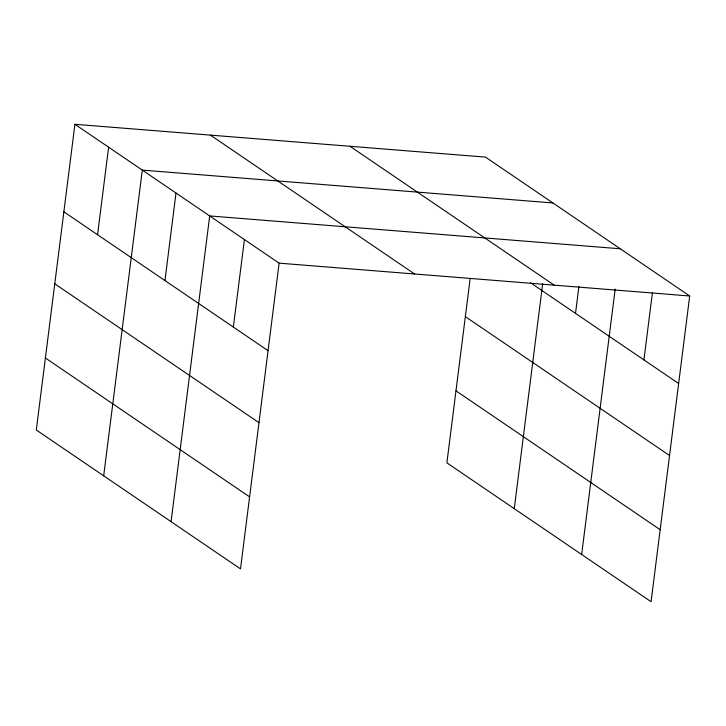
<?xml version="1.0" encoding="UTF-8"?>
<svg xmlns="http://www.w3.org/2000/svg" width="726" height="726" viewBox="0 0 726 726"><rect width="100%" height="100%" fill="white"/><g stroke="black" fill="none" stroke-linecap="round" stroke-linejoin="round"><path stroke-width="1.09" d="M74.923 124.291L36.3 430.01L240.506 568.885L279.12 263.157L74.923 124.291L485.494 157.115L689.7 295.99L651.077 601.709L446.88 462.843L470.176 278.394M97.556 234.725L108.619 147.196M103.691 475.839L142.305 170.111L552.885 202.944M164.947 280.554L176.001 193.025M171.073 521.667L209.696 215.94L620.267 248.773M233.355 327.072L244.408 239.553M514.262 508.672L542.676 283.739M575.518 313.387L578.921 286.452M581.653 554.501L615.167 289.166M643.926 359.905L652.438 292.578M279.12 263.157L689.7 295.99M350.005 146.289L554.21 285.155M530.597 282.831L678.647 383.519M210.413 135.118L414.61 273.992M465.348 316.645L669.544 455.52M455.973 390.833L660.179 529.708M63.861 211.81L268.066 350.685M54.768 283.812L258.973 422.686M45.393 358L249.599 496.874"/></g></svg>
